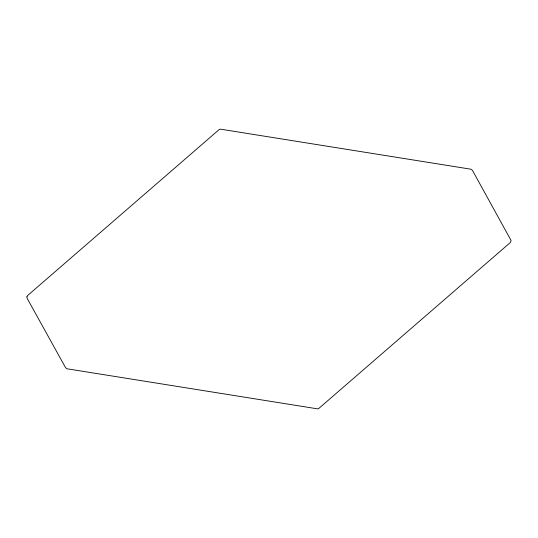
<?xml version="1.0" encoding="UTF-8"?>
<svg xmlns="http://www.w3.org/2000/svg" width="538" height="538" viewBox="0 0 538 538"><rect width="100%" height="100%" fill="white"/><g stroke="black" fill="none" stroke-linecap="round" stroke-linejoin="round"><path stroke-width="0.81" d="M26.907 296.848L27.176 298.402L65.609 367.736L67.169 368.812L317.723 408.873L318.826 408.436L510.313 242.537L511.1 240.526L472.391 170.264L470.831 169.188L220.277 129.127L219.174 129.564L27.687 295.463L26.907 296.848"/></g></svg>
